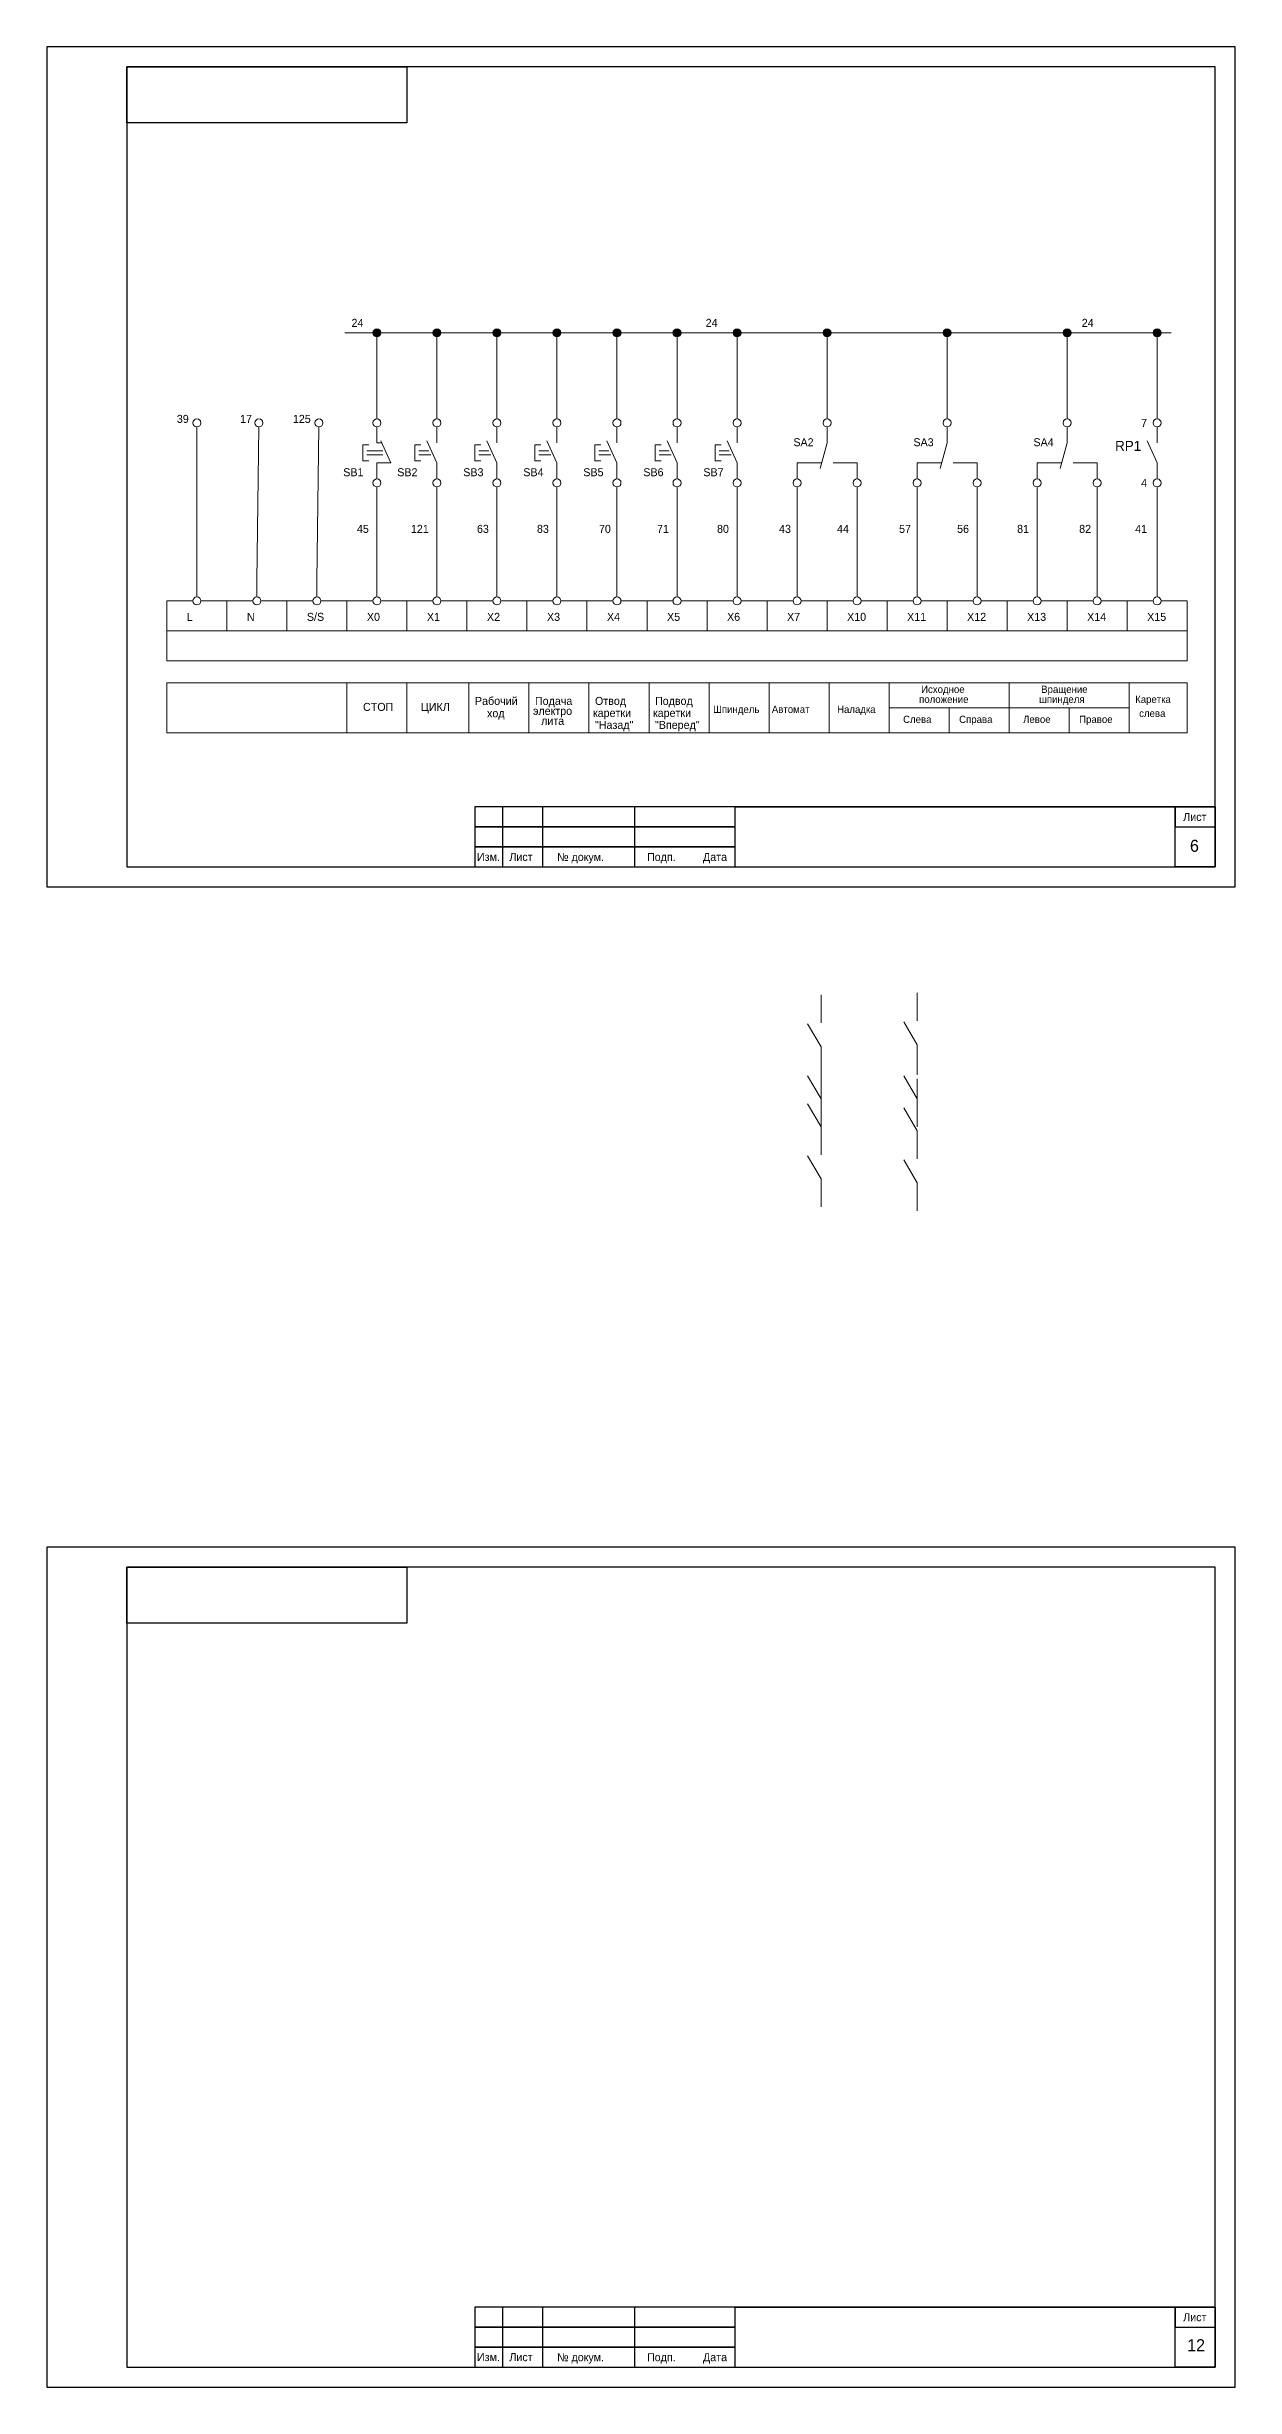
# Model space of a CAD drawing. Header units: millimetres. Extents: x -171 to 3674, y -1112 to 795.
# Drawn here: x 3001 to 3298, y 124 to 709 of the extents above; entities that cross this region are included whole.
import ezdxf

# ---------------------------------------------------------------- set-up
doc = ezdxf.new("R2010")
doc.units = ezdxf.units.MM
doc.layers.get('0').update_dxf_attribs({"lineweight": 40})
for name, color, linetype, lineweight in [('Маркировка', 7, 'Continuous', 25), ('РАМКА', 7, 'Continuous', 30), ('Элементы', 7, 'Continuous', 18)]:
    doc.layers.add(name, color=color, linetype=linetype, lineweight=lineweight)
doc.styles.get("Standard").update_dxf_attribs({"font": 'cad2win.shx'})

# ---------------------------------------------------------------- blocks, each defined once
blk = doc.blocks.new('контакт замыкающ')
for p, q in [((0, 0), (7, 0)), ((7, 0), (12.8, 3.35)), ((13, 0), (20, 0))]:
    blk.add_line(p, q)

msp = doc.modelspace()

# ---------------------------------------------------------------- hatches: boundary and pattern name
at = {"layer": 'Элементы'}
h = msp.add_hatch(color=256, dxfattribs=at)
h.dxf.hatch_style = 1
h.paths.add_polyline_path([(3084.5, 637.5, 1), (3082.5, 637.5, 1)])
h = msp.add_hatch(color=256, dxfattribs=at)
h.dxf.hatch_style = 1
h.paths.add_polyline_path([(3099.5, 637.5, 1), (3097.5, 637.5, 1)])
h = msp.add_hatch(color=256, dxfattribs=at)
h.dxf.hatch_style = 1
h.paths.add_polyline_path([(3114.5, 637.5, 1), (3112.5, 637.5, 1)])
h = msp.add_hatch(color=256, dxfattribs=at)
h.dxf.hatch_style = 1
h.paths.add_polyline_path([(3129.5, 637.5, 1), (3127.5, 637.5, 1)])
h = msp.add_hatch(color=256, dxfattribs=at)
h.dxf.hatch_style = 1
h.paths.add_polyline_path([(3144.5, 637.5, 1), (3142.5, 637.5, 1)])
h = msp.add_hatch(color=256, dxfattribs=at)
h.dxf.hatch_style = 1
h.paths.add_polyline_path([(3159.5, 637.5, 1), (3157.5, 637.5, 1)])
h = msp.add_hatch(color=256, dxfattribs=at)
h.dxf.hatch_style = 1
h.paths.add_polyline_path([(3174.5, 637.5, 1), (3172.5, 637.5, 1)])
h = msp.add_hatch(color=256, dxfattribs=at)
h.dxf.hatch_style = 1
h.paths.add_polyline_path([(3197, 637.5, 1), (3195, 637.5, 1)])
h = msp.add_hatch(color=256, dxfattribs=at)
h.dxf.hatch_style = 1
h.paths.add_polyline_path([(3227, 637.5, 1), (3225, 637.5, 1)])
h = msp.add_hatch(color=256, dxfattribs=at)
h.dxf.hatch_style = 1
h.paths.add_polyline_path([(3257, 637.5, 1), (3255, 637.5, 1)])
h = msp.add_hatch(color=256, dxfattribs=at)
h.dxf.hatch_style = 1
h.paths.add_polyline_path([(3279.5, 637.5, 1), (3277.5, 637.5, 1)])

# ---------------------------------------------------------------- linework, layer by layer
at = {"layer": 'РАМКА'}
for p, q in [((3293, 704), (3021, 704)), ((3021, 704), (3021, 504)), ((3293, 504), (3293, 704)), ((3021, 504), (3293, 504)), ((3108, 504), (3293, 504)), ((3108, 504), (3293, 504)), ((3108, 504), (3293, 504)), ((3293, 329), (3021, 329)), ((3021, 329), (3021, 129)), ((3293, 129), (3293, 329)), ((3021, 129), (3293, 129)), ((3108, 129), (3293, 129)), ((3108, 129), (3293, 129)), ((3108, 129), (3293, 129))]:
    msp.add_line(p, q, dxfattribs=at)
at = {"layer": 'РАМКА', "lineweight": 35}
for p, q in [((3173, 519), (3293, 519)), ((3173, 144), (3293, 144))]:
    msp.add_line(p, q, dxfattribs=at)
at = {"layer": 'РАМКА'}
for points in [[(3298, 709), (3001, 709), (3001, 499), (3298, 499)], [(3091, 704), (3091, 690), (3021, 690), (3021, 704)], [(3108, 504), (3125, 504), (3124.98, 519), (3107.98, 519)], [(3108, 514), (3173, 514), (3173, 519), (3108, 519)], [(3108, 504), (3115, 504), (3115, 519), (3108, 519)], [(3108, 504), (3148, 504), (3148, 519), (3108, 519)], [(3293, 504), (3283, 504), (3283, 519), (3293, 519)], [(3293, 519), (3283, 519), (3283, 514), (3293, 514)], [(3108, 509), (3173, 509), (3173, 514), (3108, 514)], [(3108, 504), (3173, 504), (3173, 509), (3108, 509)], [(3298, 334), (3001, 334), (3001, 124), (3298, 124)], [(3091, 329), (3091, 315), (3021, 315), (3021, 329)], [(3108, 129), (3125, 129), (3124.98, 144), (3107.98, 144)], [(3108, 139), (3173, 139), (3173, 144), (3108, 144)], [(3108, 129), (3115, 129), (3115, 144), (3108, 144)], [(3108, 129), (3148, 129), (3148, 144), (3108, 144)], [(3293, 129), (3283, 129), (3283, 144), (3293, 144)], [(3293, 144), (3283, 144), (3283, 139), (3293, 139)], [(3108, 134), (3173, 134), (3173, 139), (3108, 139)], [(3108, 129), (3173, 129), (3173, 134), (3108, 134)]]:
    msp.add_lwpolyline(points, close=True, dxfattribs=at)
at = {"layer": 'Элементы', "lineweight": 15}
for p, q in [((3075.5, 637.5), (3282, 637.5)), ((3083.5, 616), (3083.5, 637.5)), ((3098.5, 616), (3098.5, 637.5)), ((3113.5, 616), (3113.5, 637.5)), ((3128.5, 616), (3128.5, 637.5)), ((3143.5, 616), (3143.5, 637.5)), ((3158.5, 616), (3158.5, 637.5)), ((3173.5, 616), (3173.5, 637.5)), ((3196, 616), (3196, 637.5)), ((3226, 616), (3226, 637.5)), ((3256, 616), (3256, 637.5)), ((3278.5, 616), (3278.5, 637.5)), ((3038.5, 575.5), (3038.5, 614)), ((3053.5, 575.5), (3053.99, 614)), ((3068.5, 575.5), (3068.99, 614)), ((3196, 610), (3194.27, 603.56)), ((3196, 610), (3196, 614)), ((3226, 610), (3224.27, 603.56)), ((3226, 610), (3226, 614)), ((3256, 610), (3254.27, 603.56)), ((3256, 610), (3256, 614)), ((3188.5, 605), (3194.66, 605)), ((3203.5, 605), (3197.5, 605)), ((3218.5, 605), (3224.66, 605)), ((3233.5, 605), (3227.5, 605)), ((3248.5, 605), (3254.66, 605)), ((3263.5, 605), (3257.5, 605)), ((3083.5, 599), (3083.5, 575.5)), ((3098.5, 599), (3098.5, 575.5)), ((3113.5, 599), (3113.5, 575.5)), ((3128.5, 599), (3128.5, 575.5)), ((3143.5, 599), (3143.5, 575.5)), ((3158.5, 599), (3158.5, 575.5)), ((3173.5, 599), (3173.5, 575.5)), ((3188.5, 599), (3188.5, 575.5)), ((3203.5, 599), (3203.5, 575.5)), ((3218.5, 599), (3218.5, 575.5)), ((3233.5, 599), (3233.5, 575.5)), ((3248.5, 599), (3248.5, 575.5)), ((3263.5, 599), (3263.5, 575.5)), ((3278.5, 599), (3278.5, 575.5)), ((3038.5, 571.5), (3038.5, 575.5)), ((3053.5, 571.5), (3053.5, 575.5)), ((3068.5, 571.5), (3068.5, 575.5)), ((3083.5, 571.5), (3083.5, 575.5)), ((3098.5, 571.5), (3098.5, 575.5)), ((3113.5, 571.5), (3113.5, 575.5)), ((3128.5, 571.5), (3128.5, 575.5)), ((3143.5, 571.5), (3143.5, 575.5)), ((3158.5, 571.5), (3158.5, 575.5)), ((3173.5, 571.5), (3173.5, 575.5)), ((3188.5, 571.5), (3188.5, 575.5)), ((3203.5, 571.5), (3203.5, 575.5)), ((3218.5, 571.5), (3218.5, 575.5)), ((3233.5, 571.5), (3233.5, 575.5)), ((3248.5, 571.5), (3248.5, 575.5)), ((3263.5, 571.5), (3263.5, 575.5)), ((3278.5, 571.5), (3278.5, 575.5)), ((3031, 563), (3031, 570.5)), ((3031, 570.5), (3037.5, 570.5)), ((3039.5, 570.5), (3046, 570.5)), ((3046, 570.5), (3046, 563)), ((3046, 563), (3046, 570.5)), ((3046, 570.5), (3052.5, 570.5)), ((3054.5, 570.5), (3061, 570.5)), ((3061, 570.5), (3061, 563)), ((3061, 563), (3061, 570.5)), ((3061, 570.5), (3067.5, 570.5)), ((3069.5, 570.5), (3076, 570.5)), ((3076, 570.5), (3076, 563)), ((3076, 563), (3076, 570.5)), ((3076, 570.5), (3082.5, 570.5)), ((3084.5, 570.5), (3091, 570.5)), ((3091, 570.5), (3091, 563)), ((3091, 563), (3091, 570.5)), ((3091, 570.5), (3097.5, 570.5)), ((3099.5, 570.5), (3106, 570.5)), ((3106, 570.5), (3106, 563)), ((3106, 563), (3106, 570.5)), ((3106, 570.5), (3112.5, 570.5)), ((3114.5, 570.5), (3121, 570.5)), ((3121, 570.5), (3121, 563)), ((3121, 563), (3121, 570.5)), ((3121, 570.5), (3127.5, 570.5)), ((3129.5, 570.5), (3136, 570.5)), ((3136, 570.5), (3136, 563)), ((3136, 563), (3136, 570.5)), ((3136, 570.5), (3142.5, 570.5)), ((3144.5, 570.5), (3151, 570.5)), ((3151, 570.5), (3151, 563)), ((3151, 563), (3151, 570.5)), ((3151, 570.5), (3157.5, 570.5)), ((3159.5, 570.5), (3166, 570.5)), ((3166, 570.5), (3166, 563)), ((3166, 563), (3166, 570.5)), ((3166, 570.5), (3172.5, 570.5)), ((3174.5, 570.5), (3181, 570.5)), ((3181, 570.5), (3181, 563)), ((3181, 570.5), (3187.5, 570.5)), ((3189.5, 570.5), (3196, 570.5)), ((3196, 570.5), (3196, 563)), ((3196, 570.5), (3202.5, 570.5)), ((3204.5, 570.5), (3211, 570.5)), ((3211, 570.5), (3211, 563)), ((3211, 563), (3211, 570.5)), ((3211, 570.5), (3217.5, 570.5)), ((3219.5, 570.5), (3226, 570.5)), ((3226, 570.5), (3226, 563)), ((3226, 563), (3226, 570.5)), ((3226, 570.5), (3232.5, 570.5)), ((3234.5, 570.5), (3241, 570.5)), ((3241, 570.5), (3241, 563)), ((3241, 563), (3241, 570.5)), ((3241, 570.5), (3247.5, 570.5)), ((3249.5, 570.5), (3256, 570.5)), ((3256, 570.5), (3256, 563)), ((3256, 563), (3256, 570.5)), ((3256, 570.5), (3262.5, 570.5)), ((3264.5, 570.5), (3271, 570.5)), ((3271, 570.5), (3271, 563)), ((3271, 563), (3271, 570.5)), ((3271, 570.5), (3277.5, 570.5)), ((3279.5, 570.5), (3286, 570.5)), ((3286, 563), (3286, 570.5)), ((3046, 563), (3031, 563)), ((3061, 563), (3046, 563)), ((3076, 563), (3061, 563)), ((3091, 563), (3076, 563)), ((3106, 563), (3091, 563)), ((3121, 563), (3106, 563)), ((3136, 563), (3121, 563)), ((3151, 563), (3136, 563)), ((3166, 563), (3151, 563)), ((3181, 563), (3166, 563)), ((3196, 563), (3181, 563)), ((3211, 563), (3196, 563)), ((3226, 563), (3211, 563)), ((3241, 563), (3226, 563)), ((3256, 563), (3241, 563)), ((3271, 563), (3256, 563)), ((3286, 563), (3271, 563)), ((3076, 550), (3076, 537.5)), ((3091, 550), (3091, 537.5)), ((3106.5, 550), (3106.5, 537.5)), ((3121.5, 550), (3121.5, 537.5)), ((3136.5, 550), (3136.5, 537.5)), ((3151.5, 550), (3151.5, 537.5)), ((3166.5, 550), (3166.5, 537.5)), ((3181.5, 550), (3181.5, 537.5)), ((3196.5, 550), (3196.5, 537.5)), ((3211.5, 550), (3211.5, 537.5)), ((3241.5, 550), (3241.5, 537.5)), ((3271.5, 550), (3271.5, 537.5)), ((3211.5, 543.75), (3241.5, 543.75)), ((3226.5, 543.75), (3226.5, 537.5)), ((3241.5, 543.75), (3271.5, 543.75)), ((3256.5, 543.75), (3256.5, 537.5))]:
    msp.add_line(p, q, dxfattribs=at)
at = {"layer": 'Элементы'}
for p, q in [((3080, 605.5), (3080, 609.5)), ((3080, 609.5), (3081.5, 609.5)), ((3083.5, 610), (3083.5, 614)), ((3084.73, 610), (3083.5, 610)), ((3087, 605), (3084.5, 610.5)), ((3093, 605.5), (3093, 609.5)), ((3093, 609.5), (3094.5, 609.5)), ((3098.5, 605), (3096, 610.5)), ((3098.5, 610), (3098.5, 614)), ((3108, 605.5), (3108, 609.5)), ((3108, 609.5), (3109.5, 609.5)), ((3113.5, 605), (3111, 610.5)), ((3113.5, 610), (3113.5, 614)), ((3123, 605.5), (3123, 609.5)), ((3123, 609.5), (3124.5, 609.5)), ((3128.5, 605), (3126, 610.5)), ((3128.5, 610), (3128.5, 614)), ((3138, 605.5), (3138, 609.5)), ((3138, 609.5), (3139.5, 609.5)), ((3143.5, 605), (3141, 610.5)), ((3143.5, 610), (3143.5, 614)), ((3153, 605.5), (3153, 609.5)), ((3153, 609.5), (3154.5, 609.5)), ((3158.5, 605), (3156, 610.5)), ((3158.5, 610), (3158.5, 614)), ((3168, 605.5), (3168, 609.5)), ((3168, 609.5), (3169.5, 609.5)), ((3173.5, 605), (3171, 610.5)), ((3173.5, 610), (3173.5, 614)), ((3278.5, 605), (3276, 610.5)), ((3278.5, 610), (3278.5, 614)), ((3081.5, 605.5), (3080, 605.5)), ((3085, 608), (3081, 608)), ((3085, 607), (3081, 607)), ((3083.5, 601), (3083.5, 605)), ((3083.5, 605), (3087, 605)), ((3094.5, 605.5), (3093, 605.5)), ((3096.5, 608), (3094, 608)), ((3097, 607), (3094, 607)), ((3098.5, 601), (3098.5, 605)), ((3109.5, 605.5), (3108, 605.5)), ((3111.5, 608), (3109, 608)), ((3112, 607), (3109, 607)), ((3113.5, 601), (3113.5, 605)), ((3124.5, 605.5), (3123, 605.5)), ((3126.5, 608), (3124, 608)), ((3127, 607), (3124, 607)), ((3128.5, 601), (3128.5, 605)), ((3139.5, 605.5), (3138, 605.5)), ((3141.5, 608), (3139, 608)), ((3142, 607), (3139, 607)), ((3143.5, 601), (3143.5, 605)), ((3154.5, 605.5), (3153, 605.5)), ((3156.5, 608), (3154, 608)), ((3157, 607), (3154, 607)), ((3158.5, 601), (3158.5, 605)), ((3169.5, 605.5), (3168, 605.5)), ((3171.5, 608), (3169, 608)), ((3172, 607), (3169, 607)), ((3173.5, 601), (3173.5, 605)), ((3188.5, 601), (3188.5, 605)), ((3203.5, 601), (3203.5, 605)), ((3218.5, 601), (3218.5, 605)), ((3233.5, 601), (3233.5, 605)), ((3248.5, 601), (3248.5, 605)), ((3263.5, 601), (3263.5, 605)), ((3278.5, 601), (3278.5, 605))]:
    msp.add_line(p, q, dxfattribs=at)
at = {"layer": 'Элементы', "lineweight": 15}
for points in [[(3031, 563), (3286, 563), (3286, 555.5), (3031, 555.5)], [(3031, 550), (3286, 550), (3286, 537.5), (3031, 537.5)]]:
    msp.add_lwpolyline(points, close=True, dxfattribs=at)
at = {"layer": 'Элементы'}
for centre in [(3083.5, 637.5), (3098.5, 637.5), (3113.5, 637.5), (3128.5, 637.5), (3143.5, 637.5), (3158.5, 637.5), (3173.5, 637.5), (3196, 637.5), (3226, 637.5), (3256, 637.5), (3278.5, 637.5)]:
    msp.add_circle(centre, 1, dxfattribs=at)
at = {"layer": 'Элементы', "lineweight": 15}
for centre in [(3038.5, 615), (3054, 615), (3069, 615), (3083.5, 615), (3098.5, 615), (3113.5, 615), (3128.5, 615), (3143.5, 615), (3158.5, 615), (3173.5, 615), (3196, 615), (3226, 615), (3256, 615), (3278.5, 615), (3083.5, 600), (3098.5, 600), (3113.5, 600), (3128.5, 600), (3143.5, 600), (3158.5, 600), (3173.5, 600), (3188.5, 600), (3203.5, 600), (3218.5, 600), (3233.5, 600), (3248.5, 600), (3263.5, 600), (3278.5, 600), (3038.5, 570.5), (3053.5, 570.5), (3068.5, 570.5), (3083.5, 570.5), (3098.5, 570.5), (3113.5, 570.5), (3128.5, 570.5), (3143.5, 570.5), (3158.5, 570.5), (3173.5, 570.5), (3188.5, 570.5), (3203.5, 570.5), (3218.5, 570.5), (3233.5, 570.5), (3248.5, 570.5), (3263.5, 570.5), (3278.5, 570.5)]:
    msp.add_circle(centre, 1, dxfattribs=at)

# ---------------------------------------------------------------- block references
at = {"layer": 'Элементы', "rotation": 90}
for p in [(3194.5, 452), (3218.5, 452.5), (3194.5, 439), (3218.5, 439), (3194.5, 432), (3218.5, 431), (3194.5, 419), (3218.5, 418)]:
    msp.add_blockref('контакт замыкающ', p, dxfattribs=at)

# ---------------------------------------------------------------- texts
at = {"layer": 'Маркировка'}
for s, height, p in [('24', 2, (3077.16, 639)), ('24', 2, (3165.66, 639)), ('24', 2, (3259.66, 639)), ('39', 2, (3033.5, 615)), ('17', 2, (3049.3, 615)), ('125', 2, (3062.5, 615)), ('L', 2, (3036, 565.51)), ('N', 2, (3051, 565.51)), ('S/S', 2, (3066, 565.51)), ('X0', 2, (3081, 565.51)), ('X1', 2, (3096, 565.51)), ('X2', 2, (3111, 565.51)), ('X3', 2, (3126, 565.51)), ('X4', 2, (3141, 565.51)), ('X5', 2, (3156, 565.51)), ('X6', 2, (3171, 565.51)), ('X7', 2, (3186, 565.51)), ('X10', 2, (3201, 565.51)), ('X11', 2, (3216, 565.51)), ('X12', 2, (3231, 565.51)), ('X13', 2, (3246, 565.51)), ('X14', 2, (3261, 565.51)), ('X15', 2, (3276, 565.51)), ('СТОП', 2, (3080.03, 543)), ('ЦИКЛ', 2, (3094.5, 543)), ('Рабочий', 2, (3108, 544.5)), ('Подача', 2, (3123, 544.5)), ('Отвод', 2, (3138, 544.5)), ('Подвод', 2, (3153, 544.5)), ('Шпиндель', 1.8, (3167.51, 542.49)), ('Автомат', 1.8, (3182.2, 542.5)), ('Наладка', 1.8, (3198.5, 542.49)), ('положение', 1.8, (3219, 545)), ('Исходное', 1.8, (3219.5, 547.5)), ('шпинделя', 1.8, (3249, 545)), ('Вращение', 1.8, (3249.5, 547.5)), ('Каретка', 1.8, (3273, 544.99)), ('ход', 2, (3111.02, 541.41)), ('электро', 2, (3122.5, 542)), ('лита', 2, (3124.54, 539.51)), ('каретки', 2, (3137.5, 541.5)), ('"Назад"', 2, (3138, 538.5)), ('каретки', 2, (3152.5, 541.5)), ('"Вперед"', 2, (3153, 538.5)), ('Слева', 1.8, (3215, 539.99)), ('Справа', 1.8, (3229, 539.99)), ('Левое', 1.8, (3245, 539.99)), ('Правое', 1.8, (3259, 539.99)), ('слева', 1.8, (3274, 541.49))]:
    msp.add_text(s, height=height, dxfattribs=at).set_placement(p)
at = {"layer": 'РАМКА'}
for s, height, p in [('Лист', 2, (3285, 515.5)), ('6', 3, (3286.7, 507.79)), ('Изм.', 2, (3108.5, 505.52)), ('Лист', 2, (3116.6, 505.51)), ('№ докум.', 2, (3128.52, 505.49)), ('Подп.', 2, (3151, 505.5)), ('Дата', 2, (3165, 505.5)), ('Лист', 2, (3285, 140.5)), ('12', 3, (3286, 133)), ('Изм.', 2, (3108.5, 130.52)), ('Лист', 2, (3116.6, 130.51)), ('№ докум.', 2, (3128.52, 130.49)), ('Подп.', 2, (3151, 130.5)), ('Дата', 2, (3165, 130.5))]:
    msp.add_text(s, height=height, dxfattribs=at).set_placement(p)
at = {"layer": 'Элементы'}
for s, height, p in [('7', 2, (3274.5, 614)), ('SA2', 2, (3187.58, 609.16)), ('SA3', 2, (3217.58, 609.16)), ('SA4', 2, (3247.58, 609.16)), ('RP1', 2.5, (3268, 608)), ('SB1', 2, (3075.08, 601.66)), ('SB2', 2, (3088.58, 601.66)), ('SB3', 2, (3105.08, 601.66)), ('SB4', 2, (3120.08, 601.66)), ('SB5', 2, (3135.08, 601.66)), ('SB6', 2, (3150.08, 601.66)), ('SB7', 2, (3165.08, 601.66)), ('4', 2, (3274.5, 599)), ('45', 2, (3078.5, 587.5)), ('121', 2, (3092, 587.5)), ('63', 2, (3108.5, 587.5)), ('83', 2, (3123.5, 587.5)), ('70', 2, (3139, 587.5)), ('71', 2, (3153.5, 587.5)), ('80', 2, (3168.5, 587.5)), ('43', 2, (3184, 587.5)), ('44', 2, (3198.5, 587.5)), ('57', 2, (3214, 587.5)), ('56', 2, (3228.5, 587.5)), ('81', 2, (3243.5, 587.5)), ('82', 2, (3259, 587.5)), ('41', 2, (3273, 587.5))]:
    msp.add_text(s, height=height, dxfattribs=at).set_placement(p)

doc.saveas('drawing.dxf')
